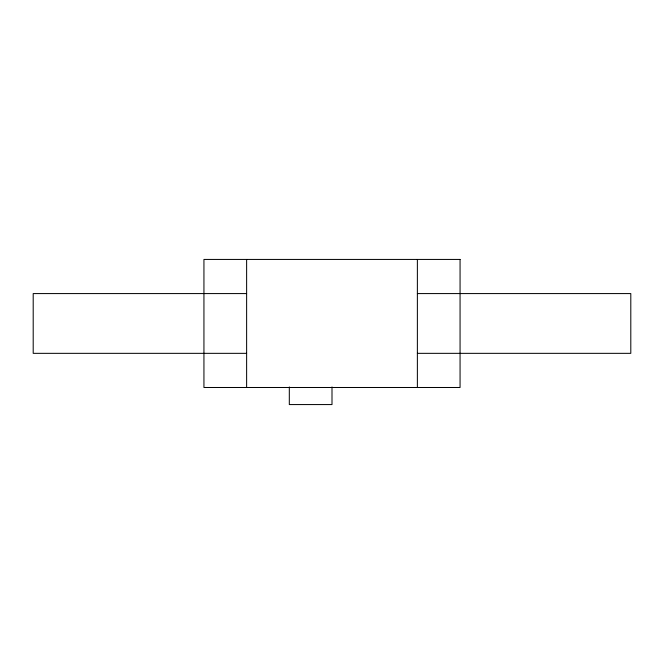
<?xml version="1.0" encoding="UTF-8"?>
<svg xmlns="http://www.w3.org/2000/svg" width="664" height="664" viewBox="0 0 664 664"><rect width="100%" height="100%" fill="white"/><g stroke="black" fill="none" stroke-linecap="round" stroke-linejoin="round"><path stroke-width="1" d="M246.626 293.579L33.2 293.579L33.2 353.339L246.626 353.339M417.374 293.579L630.8 293.579L630.8 353.339L417.374 353.339M417.374 259.433L417.374 387.494M332 386.946L332 404.567L289.313 404.567L289.313 386.946M246.626 259.433L246.626 387.494M460.061 259.433L203.939 259.433L203.939 387.494L460.061 387.494L460.061 259.433"/></g></svg>
